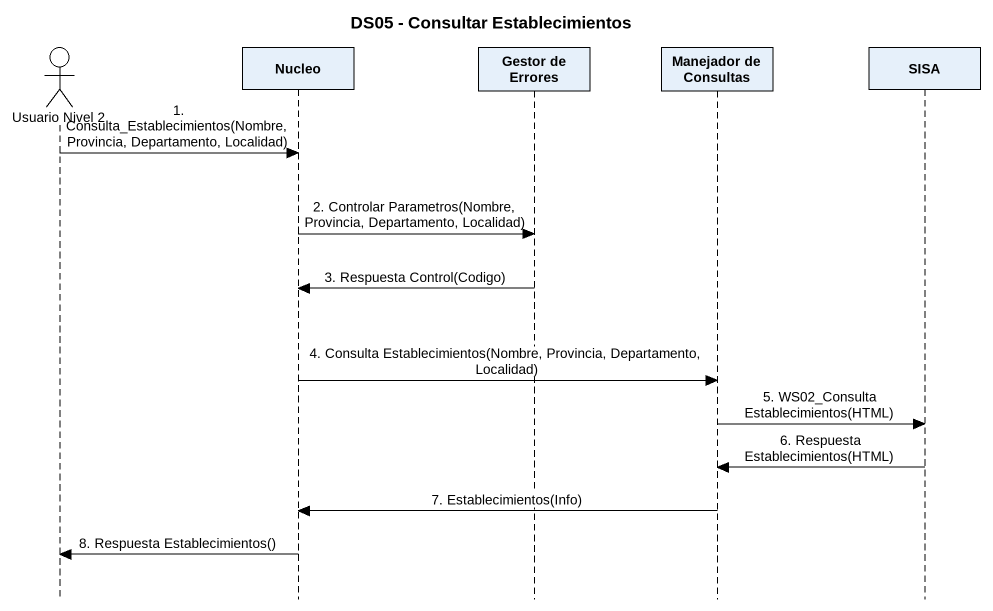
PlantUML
@startuml
title DS05 - Consultar Establecimientos
hide footbox
actor "Usuario Nivel 2" as Usuario_Nivel_2
participant Nucleo
participant "Gestor de Errores" as Gestor_de_Errores
participant "Manejador de Consultas" as Manejador_de_Consultas
participant SISA

Usuario_Nivel_2 -> Nucleo : 1. Consulta_Establecimientos(Nombre, Provincia, Departamento, Localidad)
Nucleo -> Gestor_de_Errores : 2. Controlar Parametros(Nombre, Provincia, Departamento, Localidad)
Gestor_de_Errores -> Nucleo : 3. Respuesta Control(Codigo)
Nucleo -> Manejador_de_Consultas : 4. Consulta Establecimientos(Nombre, Provincia, Departamento, Localidad)
Manejador_de_Consultas -> SISA : 5. WS02_Consulta Establecimientos(HTML)
SISA -> Manejador_de_Consultas : 6. Respuesta Establecimientos(HTML)
Manejador_de_Consultas -> Nucleo : 7. Establecimientos(Info)
Nucleo -> Usuario_Nivel_2 : 8. Respuesta Establecimientos()
@enduml
